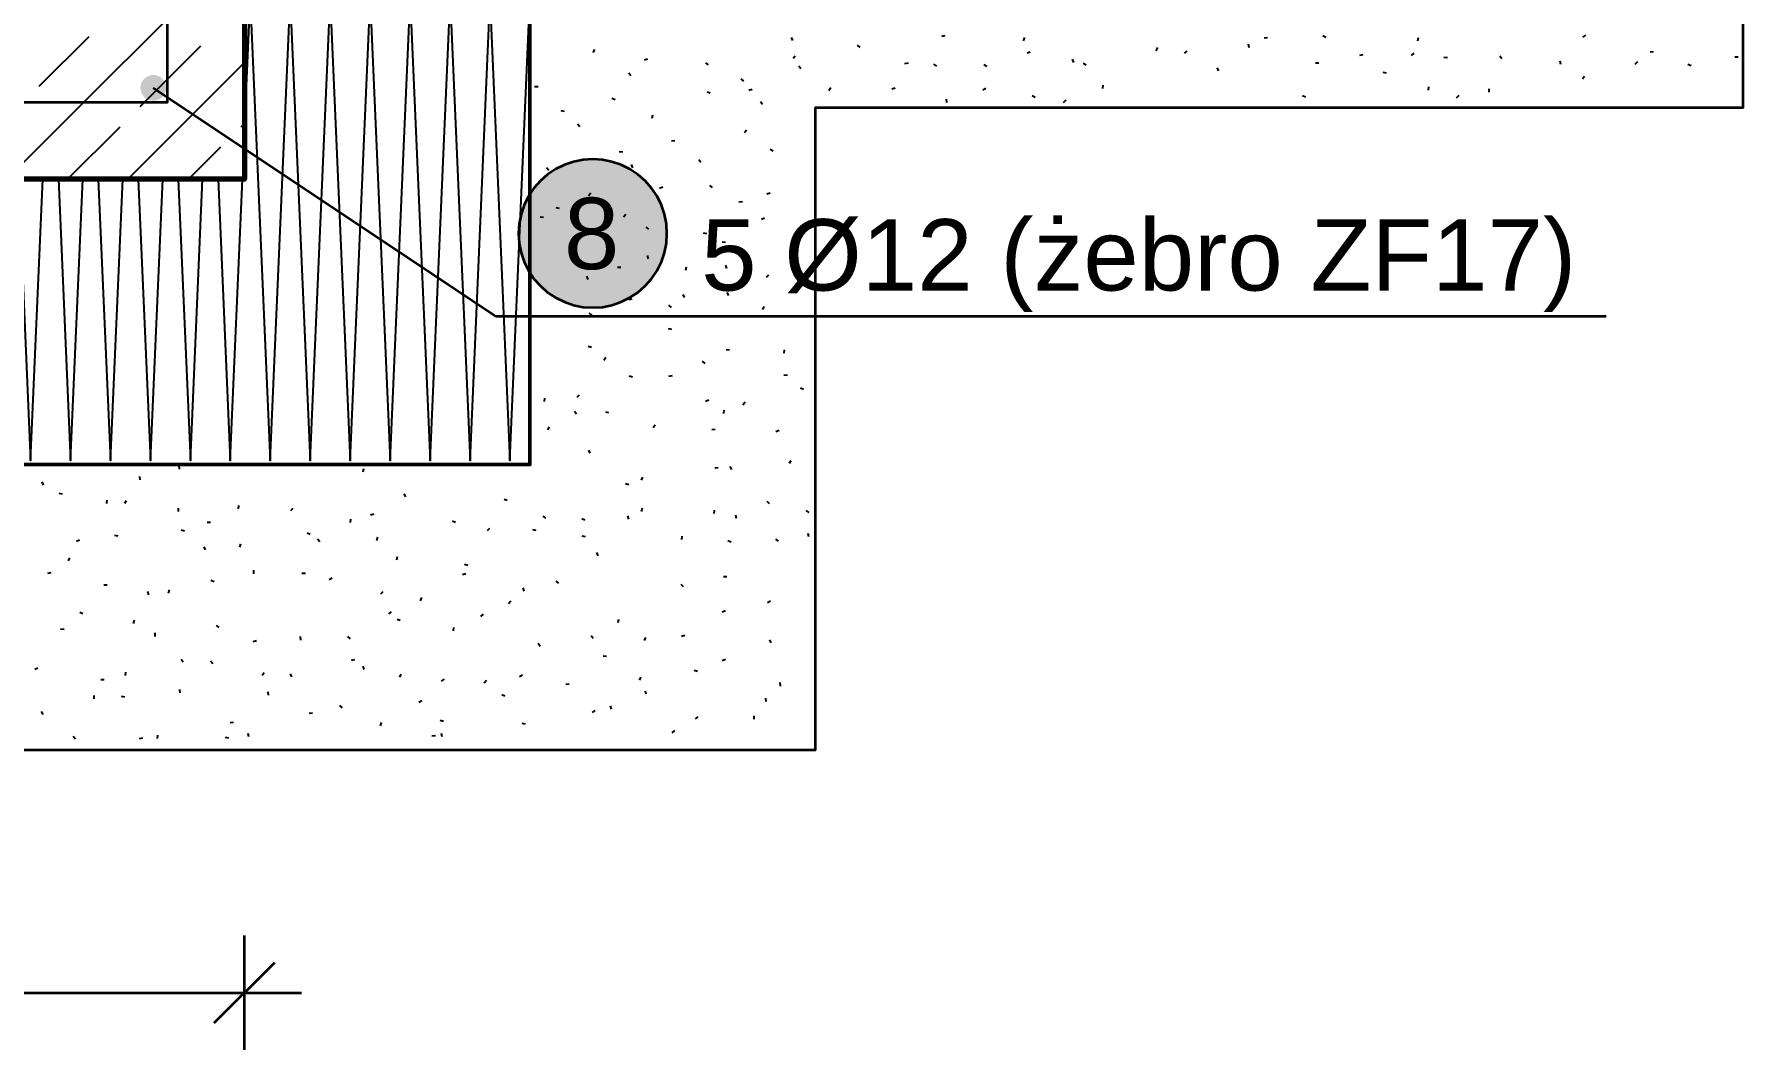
# Model space of a CAD drawing. Header units: metres. Extents: x -2.2 to 48.7, y -1.5 to 0.6.
# Drawn here: x 24.223 to 25.42, y -1.46 to -0.748 of the extents above; entities that cross this region are included whole.
import ezdxf

# ---------------------------------------------------------------- set-up
doc = ezdxf.new("R2010")
doc.units = ezdxf.units.M
for name, color, linetype, lineweight in [('A-FUNDAMENTY', 7, 'Continuous', 50), ('A-KRESKOWANIE', 8, 'Continuous', 18), ('A-SCIANY-IZOL', 4, 'Continuous', 35), ('A-WARSTWY', 8, 'Continuous', 25), ('K-WYMIARY', 1, 'Continuous', 25), ('K-ZBROJENIE', 1, 'Continuous', 100), ('K-ZBROJENIE-OPIS', 2, 'Continuous', 25)]:
    doc.layers.add(name, color=color, linetype=linetype, lineweight=lineweight)
doc.styles.add('PL_ARIAL', font='arial.ttf')

msp = doc.modelspace()

# ---------------------------------------------------------------- hatches: boundary and pattern name
at = {"layer": 'K-ZBROJENIE', "true_color": 0x000000}
msp.add_hatch(color=7, dxfattribs=at).paths.add_polyline_path([(24.3153, -0.786), (24.3153, -0.7869), (24.3152, -0.7878), (24.315, -0.7886), (24.3147, -0.7894), (24.3143, -0.7902), (24.3138, -0.791), (24.3133, -0.7917), (24.3127, -0.7924), (24.3121, -0.793), (24.3113, -0.7935), (24.3106, -0.7939), (24.3098, -0.7943), (24.309, -0.7946), (24.3081, -0.7948), (24.3072, -0.795), (24.3063, -0.795), (24.3055, -0.795), (24.3046, -0.7948), (24.3037, -0.7946), (24.3029, -0.7943), (24.3021, -0.7939), (24.3013, -0.7935), (24.3006, -0.793), (24.3, -0.7924), (24.2994, -0.7917), (24.2989, -0.791), (24.2984, -0.7902), (24.298, -0.7894), (24.2977, -0.7886), (24.2975, -0.7878), (24.2974, -0.7869), (24.2973, -0.786), (24.2974, -0.7851), (24.2975, -0.7842), (24.2977, -0.7834), (24.298, -0.7826), (24.2984, -0.7818), (24.2989, -0.781), (24.2994, -0.7803), (24.3, -0.7796), (24.3006, -0.779), (24.3013, -0.7785), (24.3021, -0.7781), (24.3029, -0.7777), (24.3037, -0.7774), (24.3046, -0.7772), (24.3055, -0.777), (24.3063, -0.777), (24.3072, -0.777), (24.3081, -0.7772), (24.309, -0.7774), (24.3098, -0.7777), (24.3106, -0.7781), (24.3113, -0.7785), (24.3121, -0.779), (24.3127, -0.7796), (24.3133, -0.7803), (24.3138, -0.781), (24.3143, -0.7818), (24.3147, -0.7826), (24.315, -0.7834), (24.3152, -0.7842), (24.3153, -0.7851)])
at = {"layer": 'K-ZBROJENIE-OPIS', "true_color": 0x000000}
msp.add_hatch(color=7, dxfattribs=at).paths.add_polyline_path([(24.3143, -0.786), (24.3141, -0.7839), (24.3133, -0.782), (24.312, -0.7803), (24.3103, -0.7791), (24.3084, -0.7783), (24.3063, -0.778), (24.3043, -0.7783), (24.3023, -0.7791), (24.3007, -0.7803), (24.2994, -0.782), (24.2986, -0.7839), (24.2983, -0.786), (24.2986, -0.7881), (24.2994, -0.79), (24.3007, -0.7917), (24.3023, -0.7929), (24.3043, -0.7937), (24.3063, -0.794), (24.3084, -0.7937), (24.3103, -0.7929), (24.312, -0.7917), (24.3133, -0.79), (24.3141, -0.7881)])
at = {"layer": 'K-ZBROJENIE-OPIS', "true_color": 0xffffff}
msp.add_hatch(color=7, dxfattribs=at).paths.add_polyline_path([(24.6663, -0.888), (24.6659, -0.8812), (24.6646, -0.8745), (24.6624, -0.8681), (24.6594, -0.862), (24.6556, -0.8563), (24.6511, -0.8512), (24.646, -0.8467), (24.6403, -0.843), (24.6342, -0.84), (24.6278, -0.8378), (24.6211, -0.8364), (24.6143, -0.836), (24.6076, -0.8364), (24.6009, -0.8378), (24.5945, -0.84), (24.5883, -0.843), (24.5827, -0.8467), (24.5776, -0.8512), (24.5731, -0.8563), (24.5693, -0.862), (24.5663, -0.8681), (24.5641, -0.8745), (24.5628, -0.8812), (24.5623, -0.888), (24.5628, -0.8948), (24.5641, -0.9015), (24.5663, -0.9079), (24.5693, -0.914), (24.5731, -0.9197), (24.5776, -0.9248), (24.5827, -0.9293), (24.5883, -0.933), (24.5945, -0.936), (24.6009, -0.9382), (24.6076, -0.9396), (24.6143, -0.94), (24.6211, -0.9396), (24.6278, -0.9382), (24.6342, -0.936), (24.6403, -0.933), (24.646, -0.9293), (24.6511, -0.9248), (24.6556, -0.9197), (24.6594, -0.914), (24.6624, -0.9079), (24.6646, -0.9015), (24.6659, -0.8948)])

# ---------------------------------------------------------------- linework, layer by layer
at = {"layer": 'A-FUNDAMENTY', "lineweight": 70, "ltscale": 0.02}
msp.add_lwpolyline([(24.3703, -0.4), (24.3703, -0.85), (24.3703, -0.85), (24.3703, -0.85), (23.8703, -0.85)], dxfattribs=at)
at = {"layer": 'A-KRESKOWANIE', "lineweight": 25, "ltscale": 0.02}
for points in [[(24.3703, -0.633), (24.3883, -1.047), (24.4163, -0.403), (24.4443, -1.047), (24.4723, -0.403), (24.5003, -1.047), (24.5283, -0.403), (24.5563, -1.047), (24.5703, -0.725)], [(24.3703, -0.817), (24.3883, -0.403), (24.4163, -1.047), (24.4443, -0.403), (24.4723, -1.047), (24.5003, -0.403), (24.5283, -1.047), (24.5563, -0.403), (24.5703, -0.725)], [(24.2037, -0.85), (24.3703, -0.6834)], [(24.2264, -0.7849), (24.2613, -0.75)], [(24.7545, -0.7529), (24.7535, -0.7507)], [(24.859, -0.7497), (24.8614, -0.7493)], [(24.9163, -0.7531), (24.9171, -0.7508)], [(25.0849, -0.7509), (25.0873, -0.7507)], [(25.1282, -0.7506), (25.1261, -0.7496)], [(25.1925, -0.7531), (25.193, -0.7507)], [(25.3083, -0.7504), (25.3103, -0.749)], [(24.2971, -0.799), (24.3396, -0.7566)], [(24.6146, -0.7612), (24.6158, -0.7591)], [(24.6505, -0.7663), (24.6528, -0.7657)], [(24.7547, -0.7653), (24.7563, -0.7635)], [(24.8017, -0.7578), (24.7999, -0.7562)], [(24.9187, -0.7614), (24.921, -0.7607)], [(24.9514, -0.7683), (24.9506, -0.766)], [(25.0093, -0.76), (25.0103, -0.7578)], [(25.029, -0.7617), (25.0309, -0.7603)], [(25.0743, -0.7579), (25.0739, -0.7555)], [(25.1519, -0.763), (25.1543, -0.7627)], [(25.1882, -0.7633), (25.19, -0.7618)], [(25.2133, -0.7649), (25.2109, -0.7648)], [(25.2515, -0.7657), (25.2501, -0.7638)], [(25.3554, -0.7608), (25.3577, -0.7606)], [(25.4172, -0.7645), (25.4148, -0.7645)], [(24.2886, -0.85), (24.3703, -0.7682)], [(24.641, -0.7776), (24.6396, -0.7757)], [(24.6955, -0.7699), (24.6936, -0.7684)], [(24.7602, -0.7726), (24.7587, -0.7707)], [(24.8331, -0.7689), (24.8355, -0.7684)], [(24.8554, -0.7709), (24.8534, -0.7695)], [(24.8904, -0.771), (24.8884, -0.7698)], [(24.9602, -0.7701), (24.9581, -0.7689)], [(25.0531, -0.774), (25.052, -0.7719)], [(25.1232, -0.7687), (25.1208, -0.7686)], [(25.1706, -0.7756), (25.1682, -0.7752)], [(25.2928, -0.7697), (25.2924, -0.7673)], [(25.308, -0.7797), (25.3095, -0.7779)], [(25.345, -0.7693), (25.3467, -0.7676)], [(25.3841, -0.7706), (25.3819, -0.7697)], [(24.5736, -0.7851), (24.576, -0.7851)], [(24.6966, -0.7898), (24.6944, -0.789)], [(24.7201, -0.7813), (24.7184, -0.7796)], [(24.7238, -0.7876), (24.7261, -0.7868)], [(24.7798, -0.7879), (24.7811, -0.7858)], [(24.8239, -0.7867), (24.8262, -0.7859)], [(24.8877, -0.7874), (24.8897, -0.7862)], [(24.9719, -0.7865), (24.972, -0.7841)], [(25.2001, -0.7877), (25.2002, -0.7853)], [(25.2426, -0.7891), (25.2425, -0.7867)], [(24.5946, -0.8025), (24.5922, -0.802)], [(24.63, -0.7945), (24.6278, -0.7934)], [(24.7334, -0.7977), (24.7318, -0.7959)], [(24.8624, -0.7963), (24.8622, -0.7939)], [(24.9244, -0.7928), (24.9223, -0.7916)], [(24.9443, -0.7962), (24.946, -0.7945)], [(25.1139, -0.7925), (25.1117, -0.7916)], [(25.2197, -0.7929), (25.2215, -0.7912)], [(24.2462, -0.85), (24.283, -0.8132)], [(24.3678, -0.8132), (24.3703, -0.8107)], [(24.6052, -0.8134), (24.6037, -0.8115)], [(24.656, -0.8072), (24.6564, -0.8048)], [(24.6694, -0.8231), (24.6718, -0.8228)], [(24.7207, -0.8173), (24.722, -0.8153)], [(24.331, -0.85), (24.3537, -0.8273)], [(24.6353, -0.831), (24.6329, -0.8308)], [(24.69, -0.8383), (24.6886, -0.8364)], [(24.7408, -0.8303), (24.7387, -0.8293)], [(24.2118, -0.85), (24.2203, -1.047), (24.2289, -0.85)], [(24.2398, -0.85), (24.2483, -1.047), (24.2569, -0.85)], [(24.2678, -0.85), (24.2763, -1.047), (24.2849, -0.85)], [(24.2958, -0.85), (24.3043, -1.047), (24.3129, -0.85)], [(24.3238, -0.85), (24.3323, -1.047), (24.3409, -0.85)], [(24.3518, -0.85), (24.3603, -1.047), (24.3689, -0.85)], [(24.5835, -0.8438), (24.5818, -0.8421)], [(24.6423, -0.842), (24.6414, -0.8397)], [(24.6114, -0.8613), (24.613, -0.8595)], [(24.6612, -0.8563), (24.6634, -0.8554)], [(24.6983, -0.8559), (24.6963, -0.8545)], [(24.7364, -0.8603), (24.7387, -0.8595)], [(24.591, -0.8706), (24.5887, -0.87)], [(24.7168, -0.8658), (24.7192, -0.8657)], [(24.5799, -0.8768), (24.5775, -0.8767)], [(24.6359, -0.8764), (24.6374, -0.8746)], [(24.6537, -0.885), (24.6517, -0.8836)], [(24.7326, -0.8781), (24.7347, -0.877)], [(24.6943, -0.8882), (24.6919, -0.8879)], [(24.7074, -0.8944), (24.705, -0.8941)], [(24.6535, -0.9058), (24.6528, -0.9035)], [(24.6112, -0.9202), (24.6102, -0.918)], [(24.6341, -0.9119), (24.6317, -0.9119)], [(24.6796, -0.9138), (24.68, -0.9114)], [(24.7082, -0.9126), (24.7076, -0.9103)], [(24.736, -0.9187), (24.7378, -0.9171)], [(24.6396, -0.9344), (24.642, -0.9338)], [(24.6787, -0.9329), (24.6776, -0.9307)], [(24.7098, -0.9315), (24.7086, -0.9294)], [(24.6139, -0.9453), (24.6119, -0.9439)], [(24.6695, -0.9399), (24.6677, -0.9382)], [(24.7335, -0.9414), (24.7344, -0.9392)], [(24.6698, -0.9553), (24.6675, -0.9548)], [(24.6134, -0.9679), (24.6111, -0.9671)], [(24.7102, -0.9699), (24.7078, -0.9695)], [(24.7484, -0.972), (24.7487, -0.9696)], [(24.6222, -0.9767), (24.6236, -0.9747)], [(24.693, -0.9791), (24.6912, -0.9775)], [(24.6422, -0.9887), (24.6399, -0.9881)], [(24.6677, -0.9879), (24.6701, -0.9876)], [(24.7507, -0.9875), (24.7483, -0.9872)], [(24.5806, -1.0058), (24.5808, -1.0034)], [(24.6034, -1.0028), (24.605, -1.0011)], [(24.6934, -1.0056), (24.6956, -1.0047)], [(24.7621, -0.9973), (24.7599, -0.9963)], [(24.603, -1.0147), (24.6015, -1.0128)], [(24.6257, -1.0138), (24.6234, -1.0132)], [(24.7062, -1.0142), (24.7065, -1.0119)], [(24.7196, -1.008), (24.7211, -1.0061)], [(24.5829, -1.0255), (24.5841, -1.0235)], [(24.6567, -1.0239), (24.6581, -1.022)], [(24.6978, -1.0253), (24.7002, -1.0252)], [(24.7427, -1.0267), (24.7449, -1.0258)], [(24.6124, -1.042), (24.6116, -1.0398)], [(24.3248, -1.0531), (24.3244, -1.0507)], [(24.4535, -1.055), (24.454, -1.0527)], [(24.6998, -1.0522), (24.7022, -1.0519)], [(24.7119, -1.0535), (24.7107, -1.0514)], [(24.7521, -1.049), (24.7533, -1.047)], [(24.2293, -1.0643), (24.2284, -1.0621)], [(24.2971, -1.0606), (24.297, -1.0582)], [(24.6396, -1.0642), (24.6373, -1.0635)], [(24.6486, -1.0609), (24.6494, -1.0587)], [(24.2426, -1.0706), (24.2403, -1.0702)], [(24.2737, -1.0773), (24.274, -1.0749)], [(24.2863, -1.0771), (24.2875, -1.0751)], [(24.4834, -1.0725), (24.4822, -1.0704)], [(24.5544, -1.0751), (24.5522, -1.0743)], [(24.7383, -1.0774), (24.7365, -1.0758)], [(24.3239, -1.0829), (24.3239, -1.0805)], [(24.3657, -1.0809), (24.3664, -1.0786)], [(24.4027, -1.0822), (24.4043, -1.0804)], [(24.4446, -1.0906), (24.4448, -1.0882)], [(24.4585, -1.0852), (24.4608, -1.0844)], [(24.5182, -1.0906), (24.5161, -1.0895)], [(24.5815, -1.0875), (24.5795, -1.0861)], [(24.6087, -1.0889), (24.6066, -1.0879)], [(24.6395, -1.0882), (24.639, -1.0858)], [(24.6485, -1.0828), (24.6491, -1.0804)], [(24.6995, -1.0842), (24.6996, -1.0818)], [(24.715, -1.0878), (24.7146, -1.0855)], [(24.7659, -1.0836), (24.7639, -1.0822)], [(24.2818, -1.1002), (24.2794, -1.0996)], [(24.3283, -1.0965), (24.3259, -1.096)], [(24.3441, -1.0903), (24.3465, -1.0903)], [(24.4163, -1.099), (24.4141, -1.0979)], [(24.4631, -1.1031), (24.4638, -1.1008)], [(24.5405, -1.0961), (24.5422, -1.0944)], [(24.5746, -1.0962), (24.5723, -1.0957)], [(24.6092, -1.1005), (24.6068, -1.1002)], [(24.6768, -1.1025), (24.677, -1.1001)], [(24.7658, -1.1006), (24.7654, -1.0982)], [(24.2525, -1.1037), (24.2545, -1.1026)], [(24.343, -1.1097), (24.3419, -1.1076)], [(24.367, -1.1077), (24.3677, -1.1054)], [(24.423, -1.104), (24.4215, -1.1021)], [(24.6182, -1.1138), (24.6172, -1.1116)], [(24.7113, -1.1044), (24.7091, -1.1034)], [(24.7445, -1.1036), (24.7426, -1.1021)], [(24.2324, -1.1261), (24.2347, -1.1256)], [(24.2468, -1.1173), (24.2479, -1.1152)], [(24.3769, -1.1264), (24.3768, -1.124)], [(24.477, -1.1167), (24.4774, -1.1143)], [(24.5268, -1.1206), (24.5245, -1.12)], [(24.2717, -1.1343), (24.2741, -1.1341)], [(24.3489, -1.132), (24.3466, -1.1312)], [(24.4105, -1.1261), (24.4129, -1.126)], [(24.4296, -1.1304), (24.4318, -1.1294)], [(24.5231, -1.127), (24.5253, -1.1263)], [(24.5662, -1.1386), (24.5656, -1.1363)], [(24.5906, -1.133), (24.5886, -1.1316)], [(24.678, -1.1357), (24.6763, -1.134)], [(24.7084, -1.1286), (24.706, -1.1286)], [(24.3032, -1.1411), (24.3026, -1.1388)], [(24.3171, -1.14), (24.3177, -1.1377)], [(24.4658, -1.1406), (24.4674, -1.1388)], [(24.4935, -1.1453), (24.4945, -1.1431)], [(24.5553, -1.1472), (24.557, -1.1455)], [(24.7368, -1.1465), (24.739, -1.1455)], [(24.2569, -1.1545), (24.2548, -1.1535)], [(24.2924, -1.1613), (24.2931, -1.159)], [(24.4714, -1.1546), (24.4733, -1.1531)], [(24.4794, -1.1593), (24.4772, -1.1585)], [(24.5358, -1.1563), (24.5377, -1.1548)], [(24.6322, -1.1605), (24.6327, -1.1582)], [(24.7051, -1.1532), (24.7073, -1.1522)], [(24.2438, -1.1655), (24.2414, -1.1652)], [(24.3076, -1.1703), (24.3077, -1.1679)], [(24.3526, -1.1641), (24.3506, -1.1628)], [(24.3763, -1.174), (24.3786, -1.1733)], [(24.4097, -1.1729), (24.4095, -1.1705)], [(24.4445, -1.172), (24.4427, -1.1705)], [(24.5167, -1.1665), (24.5169, -1.1641)], [(24.6147, -1.1719), (24.6133, -1.17)], [(24.6505, -1.1732), (24.6515, -1.171)], [(24.6765, -1.1702), (24.6788, -1.1694)], [(24.7393, -1.1749), (24.7385, -1.1727)], [(24.5775, -1.1773), (24.5761, -1.1754)], [(24.624, -1.1844), (24.6216, -1.1842)], [(24.2233, -1.1934), (24.2255, -1.1924)], [(24.2868, -1.1978), (24.287, -1.1954)], [(24.3273, -1.1885), (24.3259, -1.1865)], [(24.348, -1.1895), (24.3465, -1.1876)], [(24.3826, -1.1975), (24.3841, -1.1957)], [(24.4035, -1.1987), (24.4025, -1.1965)], [(24.4452, -1.1869), (24.4476, -1.1866)], [(24.4542, -1.1936), (24.4535, -1.1913)], [(24.4791, -1.199), (24.48, -1.1968)], [(24.5629, -1.1985), (24.565, -1.1973)], [(24.6877, -1.195), (24.6855, -1.1942)], [(24.7051, -1.1873), (24.7073, -1.1863)], [(24.2719, -1.2008), (24.2695, -1.2007)], [(24.3251, -1.2099), (24.325, -1.2075)], [(24.3871, -1.2115), (24.3868, -1.2091)], [(24.5084, -1.2016), (24.5105, -1.2004)], [(24.5382, -1.2029), (24.5398, -1.2011)], [(24.5954, -1.2039), (24.5978, -1.2036)], [(24.6472, -1.2011), (24.6483, -1.1989)], [(24.6518, -1.2109), (24.6512, -1.2086)], [(24.746, -1.2051), (24.7457, -1.2027)], [(24.265, -1.2141), (24.2648, -1.2117)], [(24.2864, -1.2128), (24.284, -1.2124)], [(24.4389, -1.2203), (24.437, -1.2188)], [(24.4924, -1.2165), (24.4945, -1.2153)], [(24.5527, -1.2123), (24.5505, -1.2112)], [(24.6275, -1.2213), (24.6267, -1.219)], [(24.7358, -1.216), (24.7357, -1.2136)], [(24.2291, -1.225), (24.2279, -1.2229)], [(24.3601, -1.2307), (24.3625, -1.2305)], [(24.4156, -1.2242), (24.418, -1.224)], [(24.4655, -1.2329), (24.4662, -1.2306)], [(24.5097, -1.23), (24.5075, -1.2293)], [(24.5671, -1.2318), (24.5648, -1.2313)], [(24.6141, -1.2236), (24.6161, -1.2223)], [(24.6864, -1.2281), (24.6883, -1.2266)], [(24.7274, -1.2283), (24.7275, -1.2259)], [(24.2517, -1.2424), (24.2501, -1.2405)], [(24.2966, -1.2419), (24.2989, -1.2414)], [(24.3093, -1.2419), (24.3096, -1.2395)], [(24.3592, -1.2417), (24.3569, -1.2411)], [(24.3733, -1.2408), (24.3729, -1.2384)], [(24.5016, -1.2399), (24.504, -1.2397)], [(24.5087, -1.2408), (24.5083, -1.2384)], [(24.6699, -1.2378), (24.6718, -1.2363)]]:
    msp.add_lwpolyline(points, dxfattribs=at)
at = {"layer": 'A-SCIANY-IZOL', "lineweight": 50, "ltscale": 0.02}
for points in [[(23.8703, -0.85), (24.3703, -0.85), (24.3703, -0.85), (24.3703, -0.85), (24.3703, -0.85), (24.3703, -0.85), (24.3703, -0.85), (24.3703, -0.85), (24.3703, -0.85), (24.3703, -0.85), (24.3703, -0.85), (24.3703, -0.85), (24.3703, -0.85), (24.3703, -0.85), (24.3703, -0.85), (24.3703, -0.85), (24.3703, -0.85), (24.3703, -0.85), (24.3703, -0.4)], [(24.5703, -0.6), (24.5703, -1.05), (24.5703, -1.05), (24.5703, -1.05), (23.6703, -1.05)]]:
    msp.add_lwpolyline(points, dxfattribs=at)
at = {"layer": 'A-WARSTWY', "lineweight": 35, "ltscale": 0.02}
for points in [[(25.4203, -0.6), (25.4203, -0.8), (25.4203, -0.8), (25.4203, -0.8), (24.7703, -0.8), (24.7703, -0.8), (24.7703, -0.8), (24.7703, -0.8), (24.7703, -0.8), (24.7703, -0.8), (24.7703, -0.8), (24.7703, -0.8), (24.7703, -0.8), (24.7703, -0.8), (24.7703, -0.8), (24.7703, -0.8), (24.7703, -0.8), (24.7703, -0.8), (24.7703, -0.8), (24.7703, -0.8), (24.7703, -0.8), (24.7703, -1.25), (24.7703, -1.25), (24.7703, -1.25), (23.4703, -1.25)], [(23.6703, -1.05), (24.5703, -1.05), (24.5703, -1.05), (24.5703, -1.05), (24.5703, -1.05), (24.5703, -1.05), (24.5703, -1.05), (24.5703, -1.05), (24.5703, -1.05), (24.5703, -1.05), (24.5703, -1.05), (24.5703, -1.05), (24.5703, -1.05), (24.5703, -1.05), (24.5703, -1.05), (24.5703, -1.05), (24.5703, -1.05), (24.5703, -1.05), (24.5703, -0.6)]]:
    msp.add_lwpolyline(points, dxfattribs=at)
at = {"layer": 'K-WYMIARY', "lineweight": 35, "ltscale": 0.02}
for points in [[(24.3703, -1.46), (24.3703, -1.38)], [(24.3491, -1.4412), (24.3916, -1.3988)], [(23.8303, -1.42), (24.4103, -1.42)]]:
    msp.add_lwpolyline(points, dxfattribs=at)
at = {"layer": 'K-ZBROJENIE', "lineweight": 35, "ltscale": 0.02}
msp.add_lwpolyline([(23.9243, -0.796), (24.3163, -0.796), (24.3163, -0.189), (23.9243, -0.189)], close=True, dxfattribs=at)
at = {"layer": 'K-ZBROJENIE-OPIS', "lineweight": 35, "ltscale": 0.02}
for points in [[(24.3063, -0.786), (24.5463, -0.946)], [(24.5463, -0.946), (25.3245, -0.946)]]:
    msp.add_lwpolyline(points, dxfattribs=at)
msp.add_lwpolyline([(24.6663, -0.888), (24.6659, -0.8812), (24.6646, -0.8745), (24.6624, -0.8681), (24.6594, -0.862), (24.6556, -0.8563), (24.6511, -0.8512), (24.646, -0.8467), (24.6403, -0.843), (24.6342, -0.84), (24.6278, -0.8378), (24.6211, -0.8364), (24.6143, -0.836), (24.6076, -0.8364), (24.6009, -0.8378), (24.5945, -0.84), (24.5883, -0.843), (24.5827, -0.8467), (24.5776, -0.8512), (24.5731, -0.8563), (24.5693, -0.862), (24.5663, -0.8681), (24.5641, -0.8745), (24.5628, -0.8812), (24.5623, -0.888), (24.5628, -0.8948), (24.5641, -0.9015), (24.5663, -0.9079), (24.5693, -0.914), (24.5731, -0.9197), (24.5776, -0.9248), (24.5827, -0.9293), (24.5883, -0.933), (24.5945, -0.936), (24.6009, -0.9382), (24.6076, -0.9396), (24.6143, -0.94), (24.6211, -0.9396), (24.6278, -0.9382), (24.6342, -0.936), (24.6403, -0.933), (24.646, -0.9293), (24.6511, -0.9248), (24.6556, -0.9197), (24.6594, -0.914), (24.6624, -0.9079), (24.6646, -0.9015), (24.6659, -0.8948)], close=True, dxfattribs=at)

# ---------------------------------------------------------------- texts
at = {"layer": 'K-ZBROJENIE-OPIS', "style": 'PL_ARIAL'}
for s, p in [('8', (24.5941, -0.913)), ('5 Ø12 (żebro ZF17)', (24.6903, -0.928))]:
    msp.add_text(s, height=0.05, dxfattribs=at).set_placement(p)

doc.saveas('drawing.dxf')
